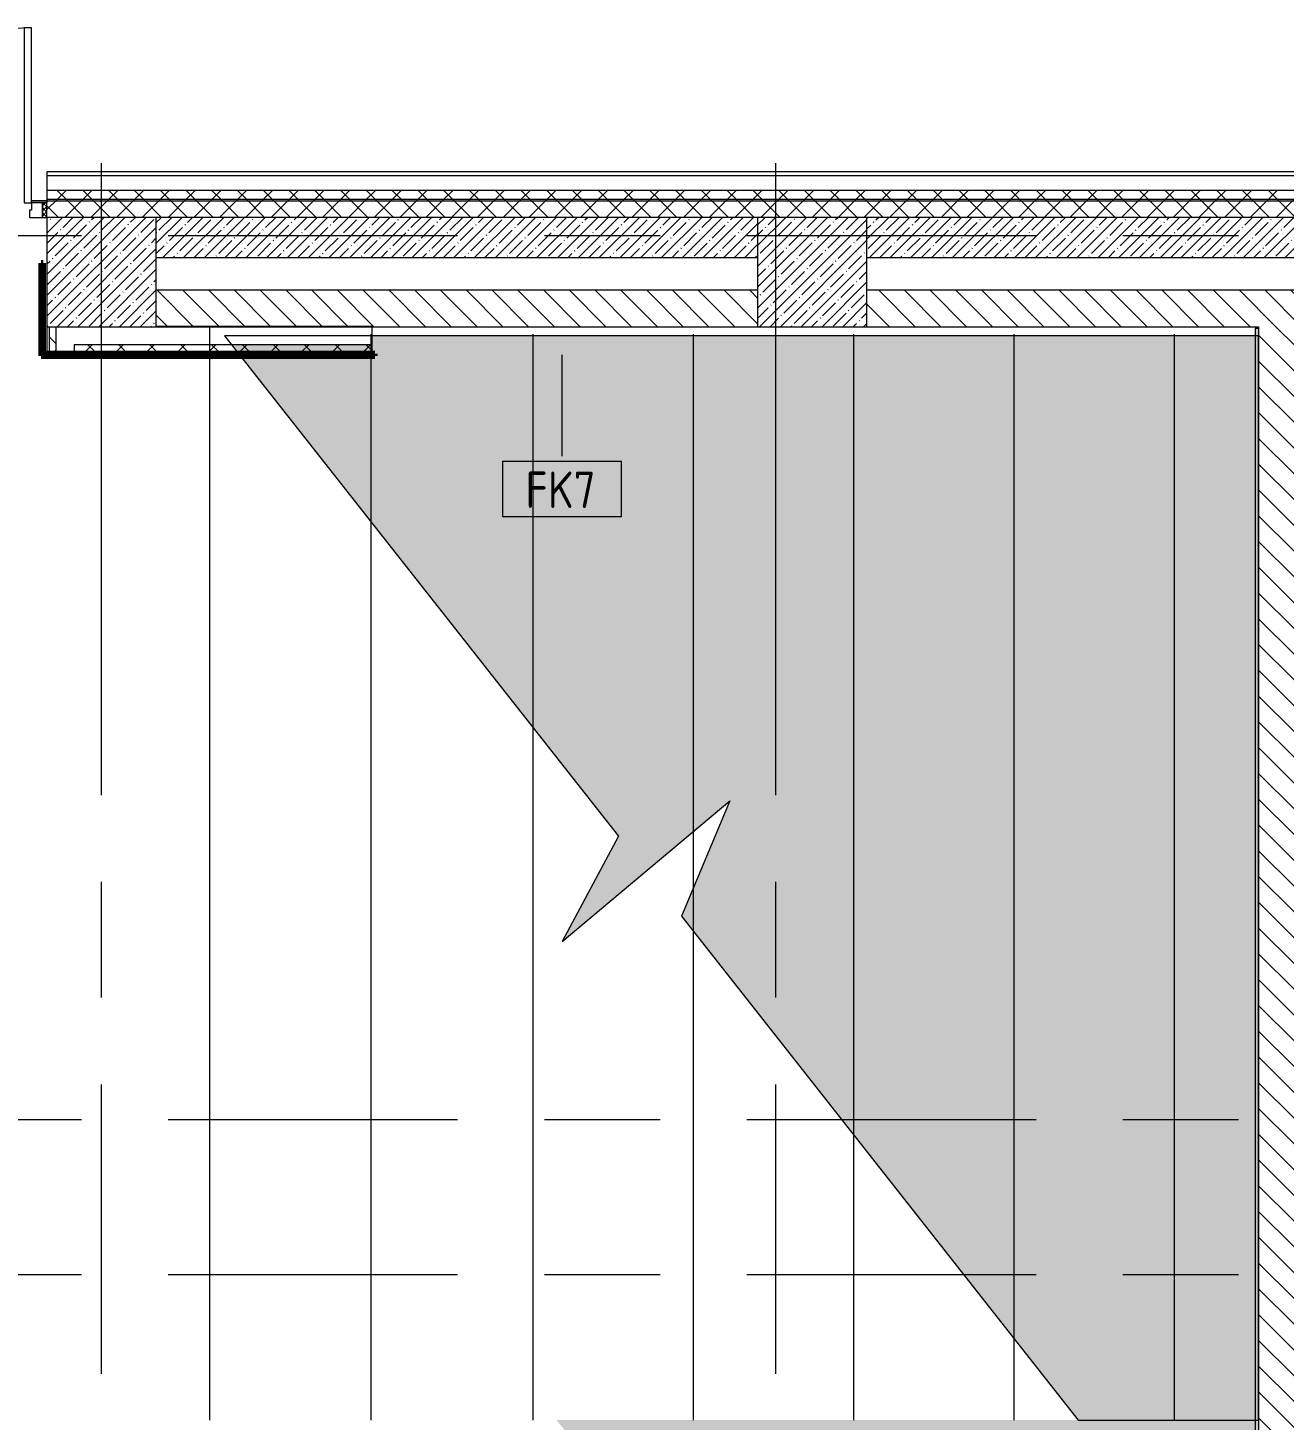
# Model space of a CAD drawing. Header units: millimetres. Extents: x -4060 to 187734, y -8553 to 29000.
# Drawn here: x 21805 to 28700, y 20500 to 28140 of the extents above; entities that cross this region are included whole.
import ezdxf

# ---------------------------------------------------------------- set-up
doc = ezdxf.new("R2010")
doc.units = ezdxf.units.MM
doc.linetypes.add('Осевая', pattern=[3175, 635, -476.25, 1587.5, -476.25])
for name, color, linetype, lineweight in [('A-DETL', 7, 'Continuous', 9), ('A-DOOR', 7, 'Continuous', 9), ('A-DOOR-1', 7, 'Continuous', 13), ('A-DOOR-FRAM', 7, 'Continuous', 13), ('A-DOOR-FRAM-1', 7, 'Continuous', 9), ('A-WALL', 7, 'Continuous', 9), ('A-WALL-IDEN', 7, 'Continuous', 9), ('I-WALL', 7, 'Continuous', 9), ('S-COLS', 7, 'Continuous', 9), ('Оси', 7, 'Continuous', 9), ('Оси-2', 7, 'Осевая', 9)]:
    doc.layers.add(name, color=color, linetype=linetype, lineweight=lineweight)
doc.layers.add('A-DETL-GENF-4', color=7, linetype='Continuous', lineweight=9, true_color=0xc0c0c0, transparency=0.4)
for name, color, linetype, lineweight, true_color in [('A-WALL-1', 7, 'Continuous', 9, 0xc0c0c0), ('I-WALL-1', 7, 'Continuous', 9, 0xff8000), ('I-WALL-10', 7, 'Continuous', 80, 0xff8000), ('I-WALL-4', 7, 'Continuous', 9, 0xc0c0c0), ('S-WALL-ANLY', 7, 'Continuous', 13, 0x008040), ('S-WALL-ANLY-1', 7, 'Continuous', 5, 0x008040)]:
    doc.layers.add(name, color=color, linetype=linetype, lineweight=lineweight, true_color=true_color)
doc.styles.add('GOST Common', font='GOST_Common.ttf', dxfattribs={"width": 0.9, "height": 200})
pattern_1 = [(135, (0, 0), (-70.71068, -70.71068), [])]
pattern_2 = [(45, (0, 0), (-70.71068, 70.71068), []), (135, (0, 0), (-70.71068, -70.71068), [])]
pattern_3 = [(45, (0, 0), (-57.02463, 57.02463), []), (45, (57.025, 0), (-57.02463, 57.02463), [100.806, -20.161, 3.353, -16.808])]
pattern_4 = [(135, (0, 0), (-84.8528, -84.8528), []), (225, (0, 0), (84.8528, -84.8528), [])]

# ---------------------------------------------------------------- blocks, each defined once
blk = doc.blocks.new('BSC_Колонна _Прямоугольная - 600х600-V7-План отделки стен 1 этажа в осях 1-12')
at = {"layer": 'S-COLS'}
h = blk.add_hatch(dxfattribs=at)
h.set_pattern_fill('FP_13', color=256, style=0, pattern_type=2)
h.set_pattern_definition([(45, (-26110, -26800), (-57.02463, 57.02463), []), (45, (-26052.975, -26800), (-57.02463, 57.02463), [100.806, -20.161, 3.353, -16.808])])
h.paths.add_polyline_path([(300, -300), (300, 300), (-300, 300), (-300, -300)])
for p, q in [((300, 300), (-300, 300)), ((-300, 300), (-300, -300)), ((300, -300), (300, 300)), ((-300, -300), (300, -300))]:
    blk.add_line(p, q, dxfattribs=at)
blk = doc.blocks.new('BSC_Колонна _Прямоугольная - 600х600-V34-План отделки стен 1 этажа в осях 1-12')
at = {"layer": 'S-COLS'}
h = blk.add_hatch(dxfattribs=at)
h.set_pattern_fill('FP_47', color=256, style=0, pattern_type=2)
h.set_pattern_definition([(45, (-22210, -26800), (-57.02463, 57.02463), []), (45, (-22152.975, -26800), (-57.02463, 57.02463), [100.806, -20.161, 3.353, -16.808])])
h.paths.add_polyline_path([(300, -300), (300, 300), (-300, 300), (-300, -300)])
for p, q in [((300, 300), (-300, 300)), ((-300, 300), (-300, -300)), ((300, -300), (300, 300)), ((-300, -300), (300, -300))]:
    blk.add_line(p, q, dxfattribs=at)
blk = doc.blocks.new('110_Дверь_СКБ_2Ст_Наружная - ДН-1_л_ Двухстворчатая 1450 х3300 _h_ в свету с верхним остеклением-23567691-План отделки стен 1 этажа в осях 1-12')
at = {"layer": 'A-DOOR'}
h = blk.add_hatch(dxfattribs=at)
h.set_pattern_fill('FP_96', color=256, style=0, pattern_type=2)
h.set_pattern_definition([(135, (1501.41, 189.685), (-14.14214, -14.14214), []), (225, (1501.41, 189.685), (14.14214, -14.14214), [])])
h.paths.add_polyline_path([(869.5, -125), (869.5, -45), (844.5, -45), (844.5, -125)])
at = {"layer": 'A-DOOR-FRAM-1'}
h = blk.add_hatch(dxfattribs=at)
h.set_pattern_fill('FP_97', color=256, style=0, pattern_type=2)
h.set_pattern_definition([(45, (-621.384, 189.685), (-14.1421, 14.1421), []), (135, (-621.384, 189.685), (-14.1421, -14.1421), [])])
h.paths.add_polyline_path([(-805.5, -125), (-805.5, -45), (-830.5, -45), (-830.5, -125)])
at = {"layer": 'A-DOOR'}
for centre, radius, start, end in [((784.5, -45), 960, 90, 180), ((-745.5, -45), 570, 0, 90)]:
    blk.add_arc(centre, radius, start, end, dxfattribs=at)
at = {"layer": 'A-DOOR-1'}
for p, q in [((784.5, 915), (744.5, 915)), ((744.5, 915), (744.5, -45)), ((784.5, -45), (784.5, 915)), ((-745.5, 525), (-745.5, -45)), ((-705.5, 525), (-745.5, 525)), ((-705.5, -45), (-705.5, 525)), ((-745.5, -45), (-705.5, -45)), ((744.5, -45), (784.5, -45))]:
    blk.add_line(p, q, dxfattribs=at)
at = {"layer": 'A-DOOR-FRAM'}
for p, q in [((-805.5, -45), (-830.5, -45)), ((-830.5, -45), (-830.5, -125)), ((-745.5, -45), (-805.5, -45)), ((-805.5, -45), (-805.5, -125)), ((-805.5, -125), (-805.5, -45)), ((-745.5, -85), (-745.5, -45)), ((784.5, -45), (784.5, -85)), ((844.5, -45), (784.5, -45)), ((844.5, -125), (844.5, -45)), ((869.5, -45), (844.5, -45)), ((844.5, -45), (844.5, -125)), ((869.5, -125), (869.5, -45)), ((-830.5, -125), (-805.5, -125)), ((-805.5, -125), (-735.5, -125)), ((-735.5, -85), (-745.5, -85)), ((-735.5, -125), (-735.5, -85)), ((784.5, -85), (774.5, -85)), ((774.5, -85), (774.5, -125)), ((774.5, -125), (844.5, -125)), ((844.5, -125), (869.5, -125))]:
    blk.add_line(p, q, dxfattribs=at)
blk = doc.blocks.new('М_стена_0001 - Типоразмер_без рамки-25382661-План отделки стен 1 этажа в осях 1-12')
at = {"layer": 'A-WALL-IDEN'}
for p, q in [((3.258, 1.523), (-3.273, 1.523)), ((-3.273, 1.523), (-3.273, -1.477)), ((3.258, -1.477), (3.258, 1.523)), ((-3.273, -1.477), (3.258, -1.477))]:
    blk.add_line(p, q, dxfattribs=at)

msp = doc.modelspace()

# ---------------------------------------------------------------- hatches: boundary and pattern name
at = {"layer": 'A-DETL-GENF-4'}
for points in [[(28560, 20500), (28560, 26450), (23695, 26450), (23695, 26401), (22922.7, 26401), (22951.8, 26364), (23695, 26364), (23695, 26351), (23710, 26351), (23710, 26340), (22970.7, 26340), (25046.6, 23704.1), (24738.1, 23126.8), (25657.3, 23898.2), (25392.4, 23264.9), (27569.9, 20500), (28540, 20500)], [(28560, 19200), (28560, 20500), (24707.4, 20500), (25170.4, 19912), (25143.3, 19786), (25214, 19856.7), (25292.6, 19918.6), (25229.6, 19788), (25731.2, 19200), (28540, 19200)]]:
    msp.add_hatch(color=256, dxfattribs=at).paths.add_polyline_path(points)
at = {"layer": 'A-WALL'}
h = msp.add_hatch(dxfattribs=at)
h.set_pattern_fill('FP_8', color=256, style=0, pattern_type=2)
h.set_pattern_definition(pattern_2)
h.paths.add_polyline_path([(25865.6, 27200), (30810, 27200), (30810, 27250), (21910, 27250), (21910, 27200), (22725.2, 27200)])
h.paths.add_polyline_path([(33610, 27200), (33760, 27200), (33760, 27250), (31910, 27250), (31910, 27200), (33594.5, 27200)])
h.paths.add_polyline_path([(19610.3, 27200), (20210, 27200), (20210, 27250), (19610.3, 27250)])
h.paths.add_polyline_path([(18710.3, 27200), (18710.3, 27250), (17810.3, 27250), (17810.3, 27200), (18649.2, 27200)])
h.paths.add_polyline_path([(13730, 27200), (15110.3, 27200), (15110.3, 27250), (13730, 27250)])
h.paths.add_polyline_path([(16598.9, 27200), (16910.3, 27200), (16910.3, 27250), (16010.3, 27250), (16010.3, 27200), (16035.3, 27200)])
h = msp.add_hatch(dxfattribs=at)
h.set_pattern_fill('FP_8', color=256, style=0, pattern_type=2)
h.set_pattern_definition(pattern_2)
h.paths.add_polyline_path([(33610.5, 27100), (33710, 27100), (33710, 27200), (31910, 27200), (31910, 27110), (31942, 27110), (31942, 27102), (31910, 27102), (31910, 27100), (33610, 27100)])
h.paths.add_polyline_path([(30778, 27100), (30810, 27100), (30810, 27102), (30778, 27102), (30778, 27110), (30810, 27110), (30810, 27200), (21910, 27200), (21910, 27100), (30610, 27100)])
h.paths.add_polyline_path([(16035.3, 27100), (16910.3, 27100), (16910.3, 27200), (16010.3, 27200), (16010.3, 27100)])
h.paths.add_polyline_path([(19610.3, 27100), (20210, 27100), (20210, 27200), (19610.3, 27200), (19610.3, 27116.6)])
h.paths.add_polyline_path([(14310, 27100), (15110.3, 27100), (15110.3, 27200), (13730, 27200), (13730, 27100)])
h.paths.add_polyline_path([(18649.2, 27100), (18710.3, 27100), (18710.3, 27200), (17810.3, 27200), (17810.3, 27100), (18110.3, 27100)])
at = {"layer": 'I-WALL'}
h = msp.add_hatch(dxfattribs=at)
h.set_pattern_fill('FP_1', color=256, style=0, pattern_type=2)
h.set_pattern_definition(pattern_3)
h.paths.add_polyline_path([(22510, 26880), (25810, 26880), (25810, 27100), (22510, 27100), (22510, 26894.8)])
h = msp.add_hatch(dxfattribs=at)
h.set_pattern_fill('FP_1', color=256, style=0, pattern_type=2)
h.set_pattern_definition(pattern_3)
h.paths.add_polyline_path([(29810, 26880), (29810, 27100), (26410, 27100), (26410, 26880), (29518.5, 26880)])
h = msp.add_hatch(dxfattribs=at)
h.set_pattern_fill('FP_20', color=256, style=0, pattern_type=2)
h.set_pattern_definition(pattern_1)
h.paths.add_polyline_path([(22725.2, 26500), (25810, 26500), (25810, 26700), (22510, 26700), (22510, 26500)])
h = msp.add_hatch(dxfattribs=at)
h.set_pattern_fill('FP_20', color=256, style=0, pattern_type=2)
h.set_pattern_definition(pattern_1)
h.paths.add_polyline_path([(28560, 26500), (30010, 26500), (30010, 26700), (26410, 26700), (26410, 26500), (28159.8, 26500)])
h = msp.add_hatch(dxfattribs=at)
h.set_pattern_fill('FP_120', color=256, style=0, pattern_type=2)
h.set_pattern_definition(pattern_4)
h.paths.add_polyline_path([(21960, 26351), (21960, 26500), (21923, 26500), (21923, 26351)])
h = msp.add_hatch(dxfattribs=at)
h.set_pattern_fill('FP_106', color=256, style=0, pattern_type=2)
h.set_pattern_definition([(0, (0, 0), (121.92, 30.48), [10.058, -81.382, 10.058, -81.382, -487.68]), (0, (0, 0), (121.92, 30.48), [-182.88, 10.058, -172.822, 10.058, -81.382, -213.36]), (0, (0, 0), (121.92, 30.48), [-457.2, 10.058, -50.902, 10.058, -142.342]), (120, (45.72, 15.24), (-87.356454, 90.345817), [10.058, -81.382, 10.058, -81.382, -487.68]), (120, (45.72, 15.24), (-87.356454, 90.345817), [-182.88, 10.058, -172.822, 10.058, -81.382, -213.36]), (120, (45.72, 15.24), (-87.356454, 90.345817), [-457.2, 10.058, -50.902, 10.058, -142.342]), (240, (60.96, 76.2), (-34.563546, -120.825817), [10.058, -81.382, 10.058, -81.382, -487.68]), (240, (60.96, 76.2), (-34.563546, -120.825817), [-182.88, 10.058, -172.822, 10.058, -81.382, -213.36]), (240, (60.96, 76.2), (-34.563546, -120.825817), [-457.2, 10.058, -50.902, 10.058, -142.342])])
h.paths.add_polyline_path([(28560, 15210), (28560, 26490), (28540, 26490), (28540, 15210)])
h = msp.add_hatch(dxfattribs=at)
h.set_pattern_fill('FP_20', color=256, style=0, pattern_type=2)
h.set_pattern_definition(pattern_1)
h.paths.add_polyline_path([(28760, 15200), (28760, 26500), (28560, 26500), (28560, 15200)])
h = msp.add_hatch(dxfattribs=at)
h.set_pattern_fill('FP_120', color=256, style=0, pattern_type=2)
h.set_pattern_definition(pattern_4)
h.paths.add_polyline_path([(22977.5, 26364), (23695, 26364), (23695, 26401), (22060, 26401), (22060, 26364), (22951.8, 26364)])
h = msp.add_hatch(dxfattribs=at)
h.set_pattern_fill('FP_119', color=256, style=0, pattern_type=2)
h.set_pattern_definition([(0, (0, 0), (406.4, 101.6), [33.528, -271.272, 33.528, -271.272, -1625.6]), (0, (0, 0), (406.4, 101.6), [-609.6, 33.528, -576.072, 33.528, -271.272, -711.2]), (0, (0, 0), (406.4, 101.6), [-1524, 33.528, -169.672, 33.528, -474.472]), (120, (152.4, 50.8), (-291.18818, 301.15272), [33.528, -271.272, 33.528, -271.272, -1625.6]), (120, (152.4, 50.8), (-291.18818, 301.15272), [-609.6, 33.528, -576.072, 33.528, -271.272, -711.2]), (120, (152.4, 50.8), (-291.18818, 301.15272), [-1524, 33.528, -169.672, 33.528, -474.472]), (240, (203.2, 254), (-115.21182, -402.75272), [33.528, -271.272, 33.528, -271.272, -1625.6]), (240, (203.2, 254), (-115.21182, -402.75272), [-609.6, 33.528, -576.072, 33.528, -271.272, -711.2]), (240, (203.2, 254), (-115.21182, -402.75272), [-1524, 33.528, -169.672, 33.528, -474.472])])
h.paths.add_polyline_path([(22725.2, 26351), (23695, 26351), (23695, 26364), (22060, 26364), (22060, 26351), (22510, 26351)])
at = {"layer": 'I-WALL-1'}
for points in [[(21890, 26351), (21890, 26849), (21879, 26849), (21879, 26351)], [(23695, 26340), (23710, 26340), (23710, 26351), (21879, 26351), (21879, 26340), (22725.2, 26340)]]:
    msp.add_hatch(color=256, dxfattribs=at).paths.add_polyline_path(points)

# ---------------------------------------------------------------- linework, layer by layer
at = {"layer": 'A-DETL'}
for p, q in [((22804.5, 20500), (22804.5, 26500)), ((28560, 26450), (22884.1, 26450)), ((22884.1, 26450), (25046.6, 23704.1)), ((23690, 20500), (23690, 26460)), ((24579, 20500), (24579, 26460)), ((25459, 20500), (25459, 26460)), ((26339, 20500), (26339, 26460)), ((27219, 20500), (27219, 26460)), ((28099, 20500), (28099, 26460)), ((28560, 20500), (28560, 26450)), ((24738.1, 23126.8), (25657.3, 23898.2)), ((25657.3, 23898.2), (25392.4, 23264.9)), ((25046.6, 23704.1), (24738.1, 23126.8)), ((25392.4, 23264.9), (27569.9, 20500)), ((27569.9, 20500), (28560, 20500))]:
    msp.add_line(p, q, dxfattribs=at)
at = {"layer": 'A-WALL'}
for p, q in [((21910, 27330), (30810, 27330)), ((21910, 27250), (30810, 27250)), ((21910, 27200), (30810, 27200)), ((21923, 26351), (21923, 26500)), ((21960, 26351), (21960, 26500)), ((23695, 26401), (22060, 26401)), ((22060, 26401), (22060, 26351)), ((23695, 26364), (22060, 26364))]:
    msp.add_line(p, q, dxfattribs=at)
at = {"layer": 'A-WALL-1'}
for p, q in [((30810, 27350), (21910, 27350)), ((21910, 27350), (21910, 27180)), ((25810, 27100), (25810, 27100))]:
    msp.add_line(p, q, dxfattribs=at)
at = {"layer": 'A-WALL-IDEN'}
msp.add_line((24735.9, 26345.5), (24735.9, 25789.7), dxfattribs=at)
at = {"layer": 'I-WALL-10'}
for p, q in [((21890, 26849), (21879, 26849)), ((21879, 26849), (21879, 26340)), ((21890, 26351), (21890, 26849)), ((21879, 26340), (23710, 26340)), ((23710, 26351), (21890, 26351)), ((23710, 26340), (23710, 26351))]:
    msp.add_line(p, q, dxfattribs=at)
at = {"layer": 'I-WALL-4'}
for p, q in [((25810, 27100), (22510, 27100)), ((29810, 27100), (26410, 27100)), ((22510, 26880), (25810, 26880)), ((26410, 26880), (30010, 26880)), ((25810, 26700), (22510, 26700)), ((30010, 26700), (26410, 26700)), ((21910, 26500), (21910, 26351)), ((23695, 26501), (22510, 26501)), ((22510, 26500), (25810, 26500)), ((23695, 26351), (23695, 26501)), ((26410, 26500), (28560, 26500)), ((28540, 26490), (28540, 15210)), ((28560, 26490), (28540, 26490)), ((28560, 26500), (28560, 15200))]:
    msp.add_line(p, q, dxfattribs=at)
at = {"layer": 'S-WALL-ANLY'}
for p, q in [((21825, 27190), (21910, 27190)), ((21910, 27190), (21825, 27190))]:
    msp.add_line(p, q, dxfattribs=at)
at = {"layer": 'S-WALL-ANLY-1'}
msp.add_line((21910, 27190), (30810, 27190), dxfattribs=at)
at = {"layer": 'Оси'}
for p, q in [((22210, 24898.1), (22210, 27398.1)), ((25910, 24898.1), (25910, 27398.1))]:
    msp.add_line(p, q, dxfattribs=at)
at = {"layer": 'Оси-2'}
for p, q in [((-760.2, 27000), (31360, 27000)), ((22210, 593.7), (22210, 24898.1)), ((25910, 593.7), (25910, 24898.1)), ((-760.2, 22150), (35990, 22150)), ((-760.2, 21300), (35990, 21300))]:
    msp.add_line(p, q, dxfattribs=at)

# ---------------------------------------------------------------- block references
at = {"layer": 'A-DOOR'}
msp.add_blockref('110_Дверь_СКБ_2Ст_Наружная - ДН-1_л_ Двухстворчатая 1450 х3300 _h_ в свету с верхним остеклением-23567691-План отделки стен 1 этажа в осях 1-12', (21040.5, 27225), dxfattribs=at)
at = {"layer": 'A-WALL-IDEN', "xscale": 99.99999999999993, "yscale": 99.99999999999993, "zscale": 99.99999999999993}
msp.add_blockref('М_стена_0001 - Типоразмер_без рамки-25382661-План отделки стен 1 этажа в осях 1-12', (24736.7, 25607.2), dxfattribs=at)
at = {"layer": 'S-COLS'}
for name, p in [('BSC_Колонна _Прямоугольная - 600х600-V34-План отделки стен 1 этажа в осях 1-12', (22210, 26800)), ('BSC_Колонна _Прямоугольная - 600х600-V7-План отделки стен 1 этажа в осях 1-12', (26110, 26800))]:
    msp.add_blockref(name, p, dxfattribs=at)

# ---------------------------------------------------------------- texts
at = {"layer": 'A-WALL-IDEN', "insert": (24535.8, 25705.2), "char_height": 200, "width": 497.848, "attachment_point": 1, "style": 'GOST Common'}
msp.add_mtext('FK7', dxfattribs=at)

doc.saveas('drawing.dxf')
